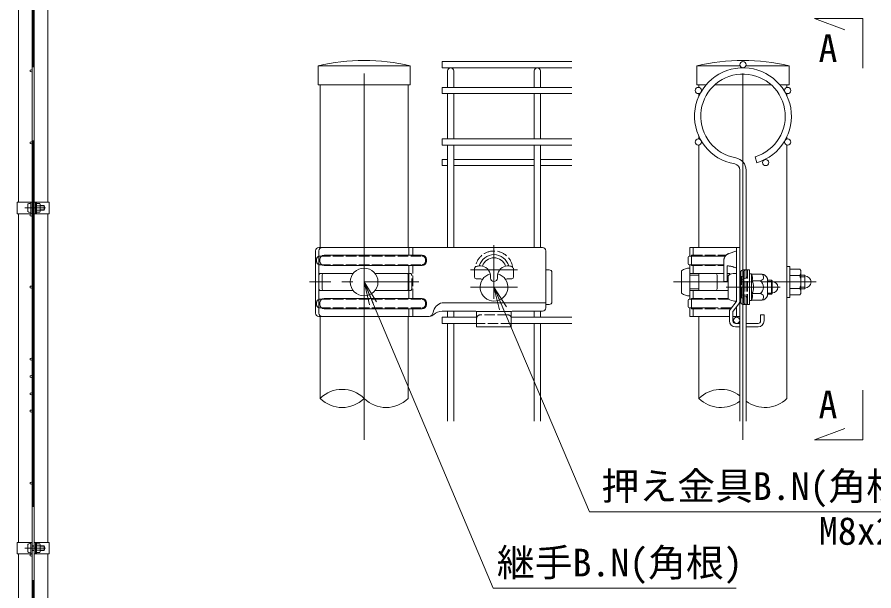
# Model space of a CAD drawing. Units: millimetres, scale not verified. Extents: x -4200 to 4200, y -2970 to 2970.
# Drawn here: x -331 to 1153, y 652 to 1647 of the extents above; entities that cross this region are included whole.
import ezdxf
from ezdxf.enums import TextEntityAlignment as Align

# ---------------------------------------------------------------- set-up
doc = ezdxf.new("R2010")
doc.units = ezdxf.units.MM
doc.header["$LTSCALE"] = 20
doc.linetypes.add('DASHED', pattern=[7.5, 6, -1.5])
doc.linetypes.add('USER1', pattern=[50.8, 31.75, -6.35, 6.35, -6.35])
for name, color, linetype, lineweight in [('0-2_D-STR-DIM', 7, 'Continuous', 9), ('0-3_0', 7, 'Continuous', 9), ('0-6_D-STR1', 1, 'Continuous', 18), ('0-7_D-BMK', 2, 'USER1', 13), ('0-8_D-STR2', 7, 'Continuous', 9), ('0-B_D-STR3', 3, 'Continuous', 13), ('0-C_D-STR-TXT', 7, 'Continuous', 9)]:
    doc.layers.add(name, color=color, linetype=linetype, lineweight=lineweight)
doc.styles.add('ＭＳ ゴシック', font='')
doc.styles.get('ＭＳ ゴシック').set_extended_font_data('MS Gothic')

# ---------------------------------------------------------------- blocks, each defined once
blk = doc.blocks.new('U29')
at = {"layer": '0-7_D-BMK'}
for p, q in [((0, 493.7), (0, -493.7)), ((1500, -195.8), (1500, 426)), ((1770.5, 140), (1229.5, 140)), ((632.7, 0), (-632.7, 0)), ((1770.5, -60), (1229.5, -60))]:
    blk.add_line(p, q, dxfattribs=at)
at = {"layer": '0-B_D-STR3'}
for p, q in [((2060, 400), (-522.4, 400)), ((517.5, 400), (517.5, 310)), ((-561.1, -360), (-561.1, 360)), ((-522.4, -360), (-522.4, 360)), ((-460.5, 310), (670.1, 310)), ((2100, 360), (2100, -297.3)), ((-510.5, 260), (-510.5, 240)), ((720, 260), (720, 240)), ((-124.9, 100), (-465.6, 100)), ((-460.5, 190), (670.1, 190)), ((490.1, 100), (124.9, 100)), ((517.5, -190), (517.5, 190)), ((1274, 58), (1274, 160)), ((1726, 58), (1726, 160)), ((2100, 140), (2139, 140)), ((2169, 110), (2169, -230)), ((-485.6, -80), (-485.6, 80)), ((510.1, -80), (510.1, 80)), ((1294, 38), (1330, 38)), ((1460, 46), (1460, 55.4)), ((1540, 46), (1540, 55.4)), ((1706, 38), (1670, 38)), ((-124.9, -100), (-465.6, -100)), ((-460.5, -190), (670.1, -190)), ((490.1, -100), (124.9, -100)), ((-510.5, -260), (-510.5, -240)), ((720, -260), (720, -240)), ((900, -239.3), (2100, -239.3)), ((2139, -260), (2100, -260)), ((-460.5, -310), (670.1, -310)), ((517.5, -400), (517.5, -310)), ((1290, -337.3), (900, -337.3)), ((1700, -340), (1300, -340)), ((1300, -416.4), (1300, -347.3)), ((1700, -416.4), (1700, -347.3)), ((1710, -337.3), (2060, -337.3)), ((752.3, -400), (-522.4, -400)), ((1300, -416.4), (1300, -520)), ((1700, -520), (1700, -416.4)), ((1700, -520), (1300, -520))]:
    blk.add_line(p, q, dxfattribs=at)
at = {"layer": '0-B_D-STR3', "linetype": 'DASHED'}
for p, q in [((563.5, 400), (563.5, 300)), ((-509.5, 300), (670.1, 300)), ((-549.5, 240), (-549.5, 260)), ((-509.5, 200), (670.1, 200)), ((563.5, -200), (563.5, 200)), ((710, 260), (710, 240)), ((-465.6, 100), (-501.8, 100)), ((529.5, 100), (517.5, 100)), ((-521.8, -80), (-521.8, 80)), ((549.5, -80), (549.5, 80)), ((-465.6, -100), (-501.8, -100)), ((529.5, -100), (517.5, -100)), ((-549.5, -240), (-549.5, -260)), ((-509.5, -200), (670.1, -200)), ((710, -260), (710, -240)), ((-509.5, -300), (670.1, -300)), ((563.5, -400), (563.5, -300)), ((1660, -380), (1340, -380)), ((1700, -480), (1300, -480))]:
    blk.add_line(p, q, dxfattribs=at)
at = {"layer": '0-B_D-STR3'}
for points in [[(517.5, 100), (490.1, 100), (487.8, 100)], [(517.5, -100), (490.1, -100), (487.8, -100)]]:
    blk.add_lwpolyline(points, dxfattribs=at)
blk.add_circle((0, 0), 160, dxfattribs=at)
for centre, radius, start, end in [((-521.1, 360), 40, 91.79677, 180), ((-482.4, 360), 40, 90, 180), ((2060, 360), 40, 0, 90), ((-460.5, 260), 50, 90, 180), ((670, 260), 50, 0, 89.86152), ((1500, 140), 176, 90, 164.83919), ((1500, 140), 176, 15.16081, 90), ((-460.5, 240), 50, 180, 270), ((670, 240), 50, 270.07078, 0), ((1500, 140), 140, 90, 161.88318), ((1500, 140), 140, 18.11682, 90), ((-465.6, 80), 20, 90, 180), ((490.1, 80), 20, 0, 90), ((1264.9, 177.8), 20, 297.00649, 344.38101), ((1340.5, 66.5), 120, 94.96654, 117.99904), ((1340.5, 66.5), 120, 77.27818, 94.96654), ((1340.5, 66.5), 120, 354.69271, 77.27818), ((1659.5, 66.5), 120, 102.72182, 185.30729), ((1659.5, 66.5), 120, 85.03346, 102.72182), ((1659.5, 66.5), 120, 62.00096, 85.03346), ((1735.1, 177.8), 20, 195.61899, 242.99351), ((2139, 110), 30, 0, 90), ((1294, 58), 20, 180, 270), ((1330, -32), 70, 58.7873, 90), ((1500, -60), 160, 105.48902, 74.51098), ((1500, 46), 40, 180, 270), ((1500, 46), 40, 270, 0), ((1670, -32), 70, 90, 121.2127), ((1706, 58), 20, 270, 0), ((-465.6, -80), 20, 180, 270), ((490.1, -80), 20, 270, 0), ((-460.5, -240), 50, 90, 180), ((670, -240), 50, 0, 89.92922), ((-460.5, -260), 50, 180, 270), ((670, -260), 50, 270.13848, 0), ((934.3, -375), 140, 104.17855, 170.48977), ((2139, -230), 30, 270, 0), ((-521.1, -360), 40, 180, 268.20323), ((-482.4, -360), 40, 180, 270), ((737, -342), 60, 284.72219, 350.48981), ((737, -301.2), 100, 278.77064, 312.80129), ((900.1, -477.3), 140, 90.04538, 132.80129), ((1290, -347.3), 10, 0, 90), ((1710, -347.3), 10, 90, 180), ((2060, -297.3), 40, 270, 0)]:
    blk.add_arc(centre, radius, start, end, dxfattribs=at)
at = {"layer": '0-B_D-STR3', "linetype": 'DASHED'}
for centre, radius, start, end in [((-509.5, 260), 40, 90, 180), ((670, 260), 40, 0, 89.84517), ((1500, 140), 218.2, 90, 171.45333), ((1500, 140), 218.2, 8.54667, 90), ((-509.5, 240), 40, 180, 270), ((670, 240), 40, 270.07913, 0), ((-501.8, 80), 20, 90, 180), ((529.5, 80), 20, 0, 90), ((-501.8, -80), 20, 180, 270), ((529.5, -80), 20, 270, 0), ((-509.5, -240), 40, 90, 180), ((-509.5, -260), 40, 180, 270), ((670, -240), 40, 0, 89.92087), ((670, -260), 40, 270.15483, 0), ((1340, -420), 40, 90, 180), ((1660, -420), 40, 0, 90)]:
    blk.add_arc(centre, radius, start, end, dxfattribs=at)
blk = doc.blocks.new('U32')
at = {"layer": '0-7_D-BMK'}
for p, q in [((1461.1, 0), (-233.1, 0)), ((1045.4, -60), (419.6, -60)), ((936, -60), (632.6, -60))]:
    blk.add_line(p, q, dxfattribs=at)
at = {"layer": '0-B_D-STR3'}
for p, q in [((0, 400), (0, 300)), ((578, 400), (0, 400)), ((538, 400), (538, -222.5)), ((578, 400), (578, -400)), ((-6, 300), (298.1, 300)), ((418, 310), (420.6, 310)), ((-20, 214), (-20, 286)), ((-6, 200), (298.1, 200)), ((0, 200), (0, 100)), ((392, 244.2), (392, 6)), ((-96, 130), (-96, -130)), ((0, 160), (0, -160)), ((294.7, 100), (0, 100)), ((441.2, 100), (432, 100)), ((432, 100), (432, 6)), ((448.1, 100), (441.2, 100)), ((518, 100), (538, 100)), ((538, -220), (538, 100)), ((588, -230), (588, 110)), ((618, 140), (690, 140)), ((622.2, -230), (622.2, 110)), ((690, -260), (690, 140)), ((1122, 180), (1122, -180)), ((1154, 180), (1122, 180)), ((1154, 150), (1154, -150)), ((1154, 150), (1270, 150)), ((1284, 115.6), (1284, -115.3)), ((106, 80.6), (0, 80.6)), ((314.7, -80), (314.7, 80)), ((418, 6), (432, 6)), ((442, -181.7), (442, 61.7)), ((690, 95), (706, 95)), ((712, 90), (711.8, 90.6)), ((712, 90), (712, 89)), ((712, 90), (814.7, 90)), ((812, 14.7), (717.9, 14.7)), ((814.7, 90), (832, 90)), ((898, 40), (898, -160)), ((898, 20), (942.4, 20)), ((898, 7.5), (952.2, 7.5)), ((942, -140), (942, 20)), ((953, 5), (953, -125)), ((1154, 75), (1270, 75)), ((1284, 80), (1330, 80)), ((1284, 58.4), (1330, 58.4)), ((1330, 80), (1330, -80)), ((106, -79.4), (0, -79.4)), ((1154, -75), (1270, -75)), ((1284, -58.4), (1330, -58.4)), ((1284, -80), (1330, -80)), ((294.7, -100), (0, -100)), ((0, -200), (0, -100)), ((442, -100), (418, -100)), ((418, -190), (443.8, -190)), ((812, -134.7), (718, -134.7)), ((898, -127.5), (952.2, -127.5)), ((898, -140), (942.4, -140)), ((1154, -150), (1270, -150)), ((-20, -214), (-20, -286)), ((-6, -200), (298.1, -200)), ((518, -220), (538, -220)), ((538, -290), (538, -400)), ((618, -260), (690, -260)), ((690, -215), (706, -215)), ((712, -210), (711.8, -210.6)), ((712, -210), (712, -209)), ((712, -210), (814.7, -210)), ((814.7, -210), (832, -210)), ((-6, -300), (298.1, -300)), ((0, -400), (0, -300)), ((418, -310), (470.8, -310)), ((818, -380), (858, -380)), ((818, -450), (818, -380)), ((858, -450), (858, -380)), ((458, -400), (0, -400)), ((458, -450), (458, -400)), ((578, -400), (498, -400)), ((498, -400), (498, -450)), ((528, -480), (578, -480)), ((650, -480), (788, -480)), ((528, -520), (578, -520)), ((650, -520), (788, -520))]:
    blk.add_line(p, q, dxfattribs=at)
at = {"layer": '0-B_D-STR3', "linetype": 'DASHED'}
for p, q in [((40, 310), (40, 400)), ((20, 305), (20, 300)), ((20, 300), (20, 200)), ((411.4, 300), (295.1, 300)), ((453.1, 329.4), (531.2, 355.9)), ((20, 195), (20, 200)), ((392, 200), (295.1, 200)), ((25, 190), (392, 190)), ((40, 100), (40, 190)), ((392, 100), (294.7, 100)), ((432, 186), (432, 100)), ((628, -260), (628, 140)), ((650, -260), (650, 140)), ((668, -260), (668, 140)), ((392, 6), (418, 6)), ((598, 63.2), (620.7, 69.5)), ((598, -183.2), (598, 63.2)), ((598, 30), (644.5, 42.9)), ((20, -195), (20, -200)), ((40, -100), (40, -190)), ((418, -100), (294.7, -100)), ((598, -150), (644.5, -162.9)), ((598, -183.2), (620.7, -189.5)), ((20, -300), (20, -200)), ((452.6, -200), (295.1, -200)), ((535.8, -228.7), (469, -312.3)), ((567, -253.7), (500.2, -337.3)), ((20, -305), (20, -300)), ((40, -310), (40, -400)), ((478.8, -300), (295.1, -300)), ((458, -400), (458, -343.5)), ((498, -343.5), (498, -400))]:
    blk.add_line(p, q, dxfattribs=at)
for points in [[(25, 310), (407.7, 310), (418, 310)], [(25, -190), (407.7, -190), (418, -190)], [(25, -310), (407.7, -310), (418, -310)]]:
    blk.add_lwpolyline(points, dxfattribs=at)
at = {"layer": '0-B_D-STR3'}
for points in [[(1154, 180), (1154, -180), (1122, -180)], [(712, -209), (712, -134.7), (712, 90)]]:
    blk.add_lwpolyline(points, dxfattribs=at)
for centre, radius, start, end in [((-6, 286), 14, 90, 180), ((-6, 214), 14, 180, 270), ((-1.7, -3.1), 163.1, 89.39572, 125.31233), ((294.7, 80), 20, 0, 90), ((441.1, 80), 20, 89.84173, 90), ((441.1, 80), 20, 16.10748, 89.84173), ((448.1, 80), 20, 26.45653, 89.84174), ((510.4, 8), 92.3, 85.28232, 132.00062), ((618, 110), 30, 90, 180), ((652.2, 110), 30, 90, 180), ((1227.1, 112.5), 57, 318.83491, 41.16509), ((462, 61.7), 20, 132.00062, 180), ((706, 89), 6, 15, 90), ((644.7, 46.8), 80, 336.43051, 32.6931), ((576.4, -60.1), 160, 332.21994, 27.84722), ((811.8, 55.1), 40.4, 270.25178, 60.03679), ((761.7, -60), 90, 303.95198, 56.04802), ((823.3, 10), 80.5, 21.89022, 83.83229), ((942.4, 12), 8, 19.07193, 90), ((742, -57.3), 220, 16.44261, 19.07194), ((953, -60), 65, 270, 90), ((1076.1, 0), 207.9, 338.85295, 21.14705), ((1330, 0), 70, 270, 90), ((294.7, -80), 20, 270, 0), ((1227.1, -112.5), 57, 318.86505, 41.13495), ((-1.7, 3.1), 163.1, 234.68767, 270.60428), ((441.1, -80), 20, 270, 270.15827), ((441.1, -80), 20, 270.15827, 272.5668), ((462, -181.7), 20, 180, 227.99938), ((510.4, -128), 92.3, 227.99938, 274.71768), ((644.7, -166.7), 80, 327.23796, 23.61911), ((811.7, -175.1), 40.4, 300.11903, 89.61333), ((823.3, -130), 80.5, 276.16771, 338.10978), ((942.4, -132), 8, 270, 340.92807), ((742, -62.7), 220, 340.92806, 343.55739), ((-6, -214), 14, 90, 180), ((-6, -286), 14, 180, 270), ((528, -222.5), 10, 321.34019, 0), ((528, -222.5), 50, 321.34019, 0), ((618, -230), 30, 180, 270), ((652.2, -230), 30, 180, 270), ((706, -209), 6, 270, 345), ((508, -343.5), 10, 141.34019, 180), ((528, -450), 70, 180, 270), ((528, -450), 30, 180, 270), ((788, -450), 30, 270, 0), ((788, -450), 70, 270, 0)]:
    blk.add_arc(centre, radius, start, end, dxfattribs=at)
at = {"layer": '0-B_D-STR3', "linetype": 'DASHED'}
for centre, radius, start, end in [((25, 305), 5, 90, 180), ((482, 244.2), 90, 108.75865, 180), ((528, 365.4), 10, 288.75865, 0), ((25, 195), 5, 180, 270), ((429.3, -54), 240, 63.05987, 89.34724), ((618, 79.1), 10, 285.49116, 0), ((636, 73.7), 32, 285.49116, 0), ((25, -195), 5, 90, 180), ((618, -199.1), 10, 0, 74.50884), ((636, -193.7), 32, 0, 74.50884), ((25, -305), 5, 180, 270), ((508, -343.5), 50, 141.34019, 180)]:
    blk.add_arc(centre, radius, start, end, dxfattribs=at)
blk = doc.blocks.new('_Open')
at = {"layer": '0-3_0'}
blk.add_line((-20, 3.33), (0, 0), dxfattribs=at)
blk.add_lwpolyline([(-20, -3.33), (0, 0), (-20, 0)], dxfattribs=at)

msp = doc.modelspace()

# ---------------------------------------------------------------- linework, layer by layer
at = {"layer": '0-2_D-STR-DIM'}
for centre, start, end in [((231.91, 947.51), 45.18146, 134.81854), ((888.33, 947.51), 52.7739, 134.81854), ((231.91, 1024.19), 225.18146, 314.81854), ((308.11, 1024.19), 225.18146, 314.81854), ((888.33, 1024.19), 225.18146, 307.2261), ((964.53, 1024.19), 232.7739, 314.81854)]:
    msp.add_arc(centre, 54.05, start, end, dxfattribs=at)
at = {"layer": '0-6_D-STR1'}
for p, q in [((-328.87, 1885.98), (-328.87, 1326.23)), ((-278.07, 1326.23), (-278.07, 1885.98)), ((349.81, 1562.75), (190.21, 1562.75)), ((190.21, 1562.75), (190.21, 1529.75)), ((349.81, 1529.75), (349.81, 1562.75)), ((921.34, 1562.75), (846.63, 1562.75)), ((846.63, 1562.75), (846.63, 1529.75)), ((1006.23, 1562.75), (931.52, 1562.75)), ((1006.23, 1529.75), (1006.23, 1562.75)), ((349.81, 1529.75), (190.21, 1529.75)), ((193.81, 1529.75), (193.81, 1247.75)), ((346.21, 1247.75), (346.21, 1529.75)), ((862.6, 1529.75), (846.63, 1529.75)), ((850.23, 1529.75), (850.23, 1525.11)), ((975.19, 1529.75), (877.68, 1529.75)), ((1006.23, 1529.75), (990.27, 1529.75)), ((1002.63, 1525.11), (1002.63, 1529.75)), ((850.23, 1514.59), (850.23, 1510.5)), ((1002.63, 1510.5), (1002.63, 1514.59)), ((850.23, 1439.8), (850.23, 1435.71)), ((850.23, 1425.19), (850.23, 1247.75)), ((1002.63, 1435.71), (1002.63, 1439.8)), ((1002.63, 985.85), (1002.63, 1425.19)), ((-328.87, 1306.23), (-328.87, 736.23)), ((-278.07, 736.23), (-278.07, 1306.23)), ((850.23, 1202.75), (850.23, 1172.75)), ((193.81, 1127.75), (193.81, 985.85)), ((346.21, 985.85), (346.21, 1127.75)), ((850.23, 1127.75), (850.23, 985.85)), ((-328.87, 716.23), (-328.87, -206.02)), ((-278.07, -206.02), (-278.07, 716.23))]:
    msp.add_line(p, q, dxfattribs=at)
for centre in [(270.01, 1213.47), (926.43, 1213.47)]:
    msp.add_arc(centre, 358.28, 77.13052, 102.86948, dxfattribs=at)
at = {"layer": '0-7_D-BMK'}
for p, q in [((-303.47, -218.02), (-303.47, 1908.98)), ((270.01, 914.17), (270.01, 1598.75)), ((926.43, 914.17), (926.43, 1598.75)), ((-317.89, 1316.23), (-282.15, 1316.23)), ((-317.89, 726.23), (-282.15, 726.23))]:
    msp.add_line(p, q, dxfattribs=at)
at = {"layer": '0-8_D-STR2'}
for p, q in [((-305.27, 183.11), (-305.27, 1834.84)), ((-301.67, 183.11), (-301.67, 1834.84)), ((630.01, 1569.95), (405.01, 1569.95)), ((405.01, 1569.95), (405.01, 1559.15)), ((630.01, 1559.15), (405.01, 1559.15)), ((414.61, 1525.25), (414.61, 1553.75)), ((425.41, 1525.25), (425.41, 1553.75)), ((564.61, 1525.25), (564.61, 1553.75)), ((575.41, 1525.25), (575.41, 1553.75)), ((630.01, 1525.25), (405.01, 1525.25)), ((405.01, 1525.25), (405.01, 1514.45)), ((630.01, 1514.45), (405.01, 1514.45)), ((414.61, 1435.85), (414.61, 1514.45)), ((425.41, 1435.85), (425.41, 1514.45)), ((564.61, 1435.85), (564.61, 1514.45)), ((575.41, 1435.85), (575.41, 1514.45)), ((630.01, 1435.85), (405.01, 1435.85)), ((405.01, 1435.85), (405.01, 1425.05)), ((630.01, 1425.05), (405.01, 1425.05)), ((414.61, 1247.75), (414.61, 1425.05)), ((425.41, 1247.75), (425.41, 1425.05)), ((564.61, 1247.75), (564.61, 1425.05)), ((575.41, 1247.75), (575.41, 1425.05)), ((414.61, 1400.28), (405.01, 1400.28)), ((405.01, 1400.28), (405.01, 1389.48)), ((564.61, 1400.28), (425.41, 1400.28)), ((630.01, 1400.28), (575.41, 1400.28)), ((947.35, 1405), (950.44, 1394.66)), ((414.61, 1389.48), (405.01, 1389.48)), ((564.61, 1389.48), (425.41, 1389.48)), ((630.01, 1389.48), (575.41, 1389.48)), ((921.03, 946.25), (921.03, 1381.75)), ((931.83, 1208.75), (931.83, 1381.75)), ((931.83, 946.25), (931.83, 1148.75)), ((414.61, 1126.55), (414.61, 1137.16)), ((425.41, 1126.55), (425.41, 1137.16)), ((564.61, 1126.55), (564.61, 1137.16)), ((575.41, 1126.55), (575.41, 1137.16)), ((405.01, 1126.55), (465.01, 1126.55)), ((405.01, 1126.55), (405.01, 1115.75)), ((405.01, 1115.75), (465.01, 1115.75)), ((414.61, 946.25), (414.61, 1115.75)), ((425.41, 946.25), (425.41, 1115.75)), ((525.01, 1126.55), (630.01, 1126.55)), ((525.01, 1115.75), (630.01, 1115.75)), ((564.61, 946.25), (564.61, 1115.75)), ((575.41, 946.25), (575.41, 1115.75))]:
    msp.add_line(p, q, dxfattribs=at)
for centre, radius in [((926.43, 1564.55), 5.4), ((-307.07, 1553.98), 1.8), ((849.01, 1519.85), 5.4), ((1003.86, 1519.85), 5.4), ((-307.07, 1428.98), 1.8), ((849.01, 1430.45), 5.4), ((1003.86, 1430.45), 5.4), ((965.79, 1394.88), 5.4), ((-307.07, 1303.98), 1.8), ((-307.07, 1178.98), 1.8), ((915.63, 1121.15), 5.4), ((-307.07, 1053.98), 1.8), ((-307.07, 1023.98), 1.8), ((-307.07, 993.98), 1.8), ((-307.07, 963.98), 1.8), ((-307.07, 838.98), 1.8), ((-307.07, 713.98), 1.8)]:
    msp.add_circle(centre, radius, dxfattribs=at)
for centre, radius, start, end in [((420.01, 1553.75), 5.4, 0, 180), ((570.01, 1553.75), 5.4, 0, 180), ((926.43, 1475.15), 84, 286.60421, 260.16066), ((926.43, 1475.15), 73.2, 286.60421, 260.16066), ((910.23, 1381.75), 21.6, 0, 80.16066), ((910.23, 1381.75), 10.8, 0, 80.16066)]:
    msp.add_arc(centre, radius, start, end, dxfattribs=at)
at = {"layer": '0-B_D-STR3'}
for p, q in [((-331.17, 1326.23), (-305.27, 1326.23)), ((-331.17, 1326.23), (-331.17, 1306.23)), ((-312.37, 1322.73), (-312.37, 1309.73)), ((-307.57, 1306.23), (-307.57, 1326.23)), ((-307.57, 1324.23), (-307.57, 1308.23)), ((-305.27, 1306.23), (-305.27, 1326.23)), ((-301.67, 1306.23), (-301.67, 1326.23)), ((-301.67, 1326.23), (-275.77, 1326.23)), ((-299.37, 1306.23), (-299.37, 1326.23)), ((-299.37, 1325.23), (-299.37, 1307.23)), ((-297.77, 1325.23), (-299.37, 1325.23)), ((-297.77, 1323.73), (-297.77, 1308.73)), ((-297.77, 1323.73), (-291.97, 1323.73)), ((-291.27, 1322.01), (-291.27, 1310.46)), ((-275.77, 1326.23), (-275.77, 1306.23)), ((-305.27, 1320.23), (-301.67, 1320.23)), ((-305.27, 1319.55), (-301.67, 1319.55)), ((-305.27, 1312.91), (-301.67, 1312.91)), ((-305.27, 1312.23), (-301.67, 1312.23)), ((-297.77, 1319.98), (-291.97, 1319.98)), ((-297.77, 1312.48), (-291.97, 1312.48)), ((-297.77, 1308.73), (-291.97, 1308.73)), ((-291.27, 1320.23), (-284.57, 1320.23)), ((-291.27, 1319.55), (-284.25, 1319.55)), ((-291.27, 1312.91), (-284.25, 1312.91)), ((-291.27, 1312.23), (-284.57, 1312.23)), ((-284.57, 1320.23), (-284.57, 1312.23)), ((-331.17, 1306.23), (-305.27, 1306.23)), ((-301.67, 1306.23), (-275.77, 1306.23)), ((-331.17, 736.23), (-305.27, 736.23)), ((-331.17, 736.23), (-331.17, 716.23)), ((-312.37, 732.73), (-312.37, 719.73)), ((-307.57, 716.23), (-307.57, 736.23)), ((-307.57, 734.23), (-307.57, 718.23)), ((-305.27, 716.23), (-305.27, 736.23)), ((-305.27, 730.23), (-301.67, 730.23)), ((-305.27, 729.55), (-301.67, 729.55)), ((-301.67, 716.23), (-301.67, 736.23)), ((-301.67, 736.23), (-275.77, 736.23)), ((-299.37, 716.23), (-299.37, 736.23)), ((-299.37, 735.23), (-299.37, 717.23)), ((-297.77, 735.23), (-299.37, 735.23)), ((-297.77, 733.73), (-297.77, 718.73)), ((-297.77, 733.73), (-291.97, 733.73)), ((-297.77, 729.98), (-291.97, 729.98)), ((-291.27, 732.01), (-291.27, 720.46)), ((-291.27, 730.23), (-284.57, 730.23)), ((-291.27, 729.55), (-284.25, 729.55)), ((-284.57, 730.23), (-284.57, 722.23)), ((-275.77, 736.23), (-275.77, 716.23)), ((-331.17, 716.23), (-305.27, 716.23)), ((-305.27, 722.91), (-301.67, 722.91)), ((-305.27, 722.23), (-301.67, 722.23)), ((-301.67, 716.23), (-275.77, 716.23)), ((-297.77, 722.48), (-291.97, 722.48)), ((-297.77, 718.73), (-291.97, 718.73)), ((-291.27, 722.91), (-284.25, 722.91)), ((-291.27, 722.23), (-284.57, 722.23))]:
    msp.add_line(p, q, dxfattribs=at)
for points in [[(-297.77, 1325.23), (-297.77, 1307.23), (-299.37, 1307.23)], [(-297.77, 735.23), (-297.77, 717.23), (-299.37, 717.23)]]:
    msp.add_lwpolyline(points, dxfattribs=at)
for centre, radius, start, end in [((-294.12, 1321.85), 2.85, 318.83491, 41.16509), ((-301.67, 1316.23), 10.39, 338.85295, 21.14705), ((-294.12, 1310.6), 2.85, 318.86505, 41.13495), ((-292.07, 1316.23), 8.5, 331.92751, 28.07249), ((-294.12, 731.85), 2.85, 318.83491, 41.16509), ((-301.67, 726.23), 10.39, 338.85295, 21.14705), ((-292.07, 726.23), 8.5, 331.92751, 28.07249), ((-294.12, 720.6), 2.85, 318.86505, 41.13495)]:
    msp.add_arc(centre, radius, start, end, dxfattribs=at)
for centre, start_param, end_param in [((-307.57, 1322.73), 1.5707963, 3.1415927), ((-307.57, 1309.73), 3.1415927, 4.712389), ((-307.57, 732.73), 1.5707963, 3.1415927), ((-307.57, 719.73), 3.1415927, 4.712389)]:
    msp.add_ellipse(centre, major_axis=(4.8, 0), ratio=0.3125, start_param=start_param, end_param=end_param, dxfattribs=at)
at = {"layer": '0-C_D-STR-TXT'}
for p, q in [((1050.47, 1644.91), (1102.87, 1625.09)), ((1050.47, 913.88), (1102.87, 933.69))]:
    msp.add_line(p, q, dxfattribs=at)
for points in [[(1050.47, 1644.91), (1134.02, 1644.91), (1134.02, 1558.59)], [(914.83, 656.75), (493.77, 656.75), (270.79, 1185.91)], [(1226.05, 789.39), (660.64, 789.39), (495.8, 1176.91)], [(1050.47, 913.88), (1134.02, 913.88), (1134.02, 1000.19)]]:
    msp.add_lwpolyline(points, dxfattribs=at)

# ---------------------------------------------------------------- block references
at = {"layer": '0-2_D-STR-DIM', "xscale": 0.15, "yscale": 0.15}
for name, p in [('U29', (270.01, 1187.75)), ('U32', (834.33, 1187.75))]:
    msp.add_blockref(name, p, dxfattribs=at)
at = {"layer": '0-C_D-STR-TXT', "xscale": 2, "yscale": 2}
for p, rotation in [((270.01, 1187.75), 112.85029), ((495.01, 1178.75), 113.04381)]:
    msp.add_blockref('_Open', p, dxfattribs=dict(at, rotation=rotation))

# ---------------------------------------------------------------- texts
at = {"layer": '0-C_D-STR-TXT', "style": 'ＭＳ ゴシック'}
for s, p in [('A', (1057.34, 1554.52)), ('A', (1057.34, 936.92)), ('押え金具B.N(角根)', (681.22, 795.4)), ('M8x24', (1058.07, 717.67)), ('継手B.N(角根)', (499.95, 662.77))]:
    msp.add_text(s, height=48.09, dxfattribs=at).set_placement(p, align=Align.BOTTOM_LEFT)

doc.saveas('drawing.dxf')
